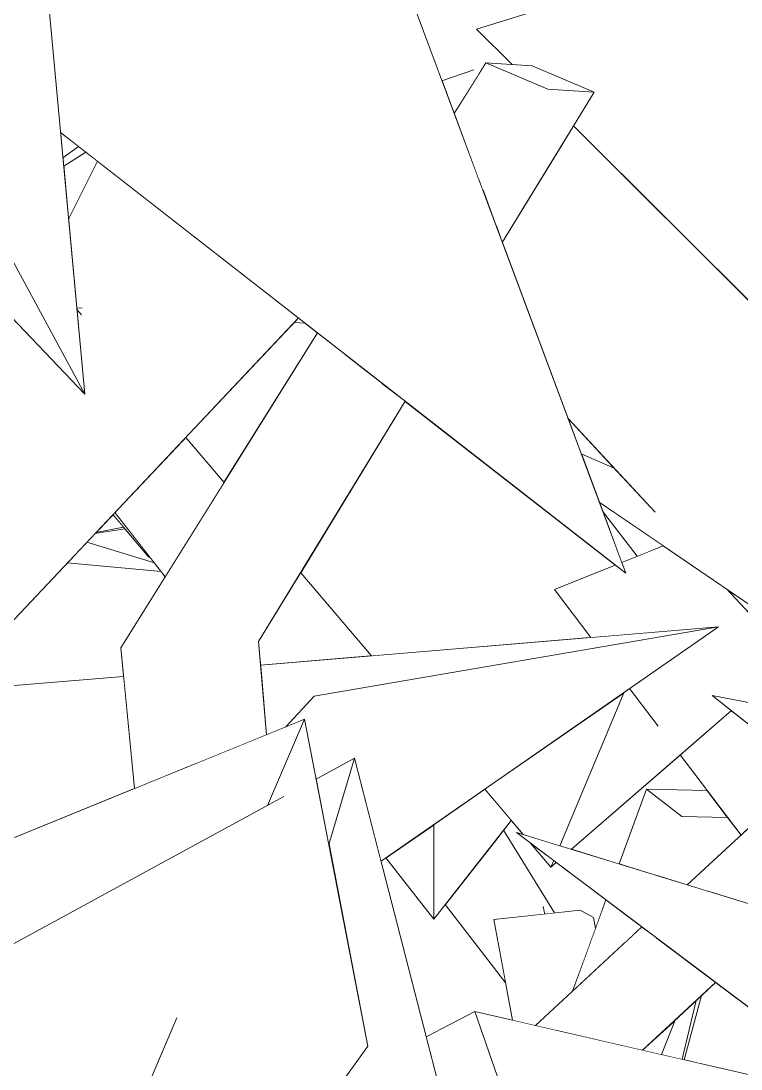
# Model space of a CAD drawing. Header units: millimetres. Extents: x -9413 to 8527, y -300 to 11224.
# Drawn here: x -5817.7 to -5577.4, y 5475.7 to 5825.3 of the extents above; entities that cross this region are included whole.
import ezdxf

# ---------------------------------------------------------------- set-up
doc = ezdxf.new("R2010")
doc.units = ezdxf.units.MM
doc.header["$MEASUREMENT"] = 0
doc.linetypes.add('Wipeout_Contour', pattern=[1000, 0, -1000])
doc.layers.add('Interior - Furniture', color=7, linetype='Continuous')
doc.layers.add('Interior - Furniture _Pen_No__4', color=7, linetype='Continuous', lineweight=20, true_color=0x029e21)

# ---------------------------------------------------------------- blocks, each defined once
blk = doc.blocks.new('Section Elem_40_6')
at = {"color": 254, "linetype": 'Wipeout_Contour', "lineweight": 0, "ltscale": 57863.060772}
blk.add_wipeout([(-5910.04, 5910.82), (-5863.83, 5825.38), (-5829.83, 5805.32), (-5843.13, 5787.11), (-5796.43, 5700.77), (-5816.06, 5913.42), (-5891.68, 5934.93)], dxfattribs=at).dxf.layer = 'Interior - Furniture'
at = {"color": 254, "linetype": 'Wipeout_Contour', "lineweight": 0, "ltscale": 32404.156525}
blk.add_wipeout([(-5662.54, 5811.31), (-5673.12, 5794.36), (-5664.94, 5772.45), (-5641.93, 5802.55)], dxfattribs=at).dxf.layer = 'Interior - Furniture'
at = {"color": 254, "linetype": 'Wipeout_Contour', "lineweight": 0, "ltscale": 32153.556285}
blk.add_wipeout([(-5761.43, 5616.52), (-5784.39, 5616.22), (-5779.85, 5569.28), (-5761.66, 5576.68)], dxfattribs=at).dxf.layer = 'Interior - Furniture'
at = {"color": 254, "linetype": 'Wipeout_Contour', "lineweight": 0, "ltscale": 31568.131909}
blk.add_wipeout([(-5618.09, 5544.12), (-5605.99, 5540.42), (-5597.12, 5559.95), (-5608.94, 5569.05)], dxfattribs=at).dxf.layer = 'Interior - Furniture'
at = {"color": 254, "linetype": 'Wipeout_Contour', "lineweight": 0, "ltscale": 47313.774674}
blk.add_wipeout([(-5631.14, 5528.71), (-5659.92, 5525.6), (-5653.63, 5492), (-5646, 5490.24), (-5633.66, 5501.67), (-5628.64, 5515.36)], dxfattribs=at).dxf.layer = 'Interior - Furniture'
at = {"color": 254, "linetype": 'Wipeout_Contour', "lineweight": 0, "ltscale": 39189.483176}
blk.add_wipeout([(-5592.41, 5498.54), (-5597.04, 5478.97), (-5596.38, 5478.81), (-5592.15, 5494.49), (-5590.62, 5500.2)], dxfattribs=at).dxf.layer = 'Interior - Furniture'
at = {"color": 254, "linetype": 'Wipeout_Contour', "lineweight": 0, "ltscale": 23525.385364}
blk.add_wipeout([(-5610.26, 5482.01), (-5603.97, 5480.56), (-5599.4, 5492.07)], dxfattribs=at).dxf.layer = 'Interior - Furniture'
at = {"color": 254, "linetype": 'Wipeout_Contour', "lineweight": 0, "ltscale": 24264.783603}
blk.add_wipeout([(-5664.94, 5772.45), (-5663.59, 5768.83), (-5641.93, 5802.55)], dxfattribs=at).dxf.layer = 'Interior - Furniture'
at = {"color": 254, "linetype": 'Wipeout_Contour', "lineweight": 0, "ltscale": 24574.007189}
blk.add_wipeout([(-5843.13, 5787.11), (-5858.62, 5765.92), (-5796.43, 5700.77)], dxfattribs=at).dxf.layer = 'Interior - Furniture'
at = {"color": 254, "linetype": 'Wipeout_Contour', "lineweight": 0, "ltscale": 24081.210403}
blk.add_wipeout([(-5761.43, 5616.52), (-5761.66, 5576.68), (-5758.87, 5577.82)], dxfattribs=at).dxf.layer = 'Interior - Furniture'
at = {"color": 254, "linetype": 'Wipeout_Contour', "lineweight": 0, "ltscale": 40311.153308}
blk.add_wipeout([(-5871.8, 5545.7), (-5874.56, 5530.73), (-5779.85, 5569.28), (-5783.46, 5606.65), (-5828.1, 5602.93)], dxfattribs=at).dxf.layer = 'Interior - Furniture'
at = {"color": 254, "linetype": 'Wipeout_Contour', "lineweight": 0, "ltscale": 23651.747162}
blk.add_wipeout([(-5597.12, 5559.95), (-5605.99, 5540.42), (-5605.38, 5540.23)], dxfattribs=at).dxf.layer = 'Interior - Furniture'
at = {"color": 254, "linetype": 'Wipeout_Contour', "lineweight": 0, "ltscale": 31542.604571}
blk.add_wipeout([(-5626.68, 5526.21), (-5631.14, 5528.71), (-5628.64, 5515.36), (-5626, 5522.56)], dxfattribs=at).dxf.layer = 'Interior - Furniture'
at = {"color": 254, "linetype": 'Wipeout_Contour', "lineweight": 0, "ltscale": 39180.595138}
blk.add_wipeout([(-5596.38, 5478.81), (-5591.3, 5477.64), (-5581.06, 5500.95), (-5585.89, 5504.58), (-5590.62, 5500.2)], dxfattribs=at).dxf.layer = 'Interior - Furniture'
at = {"color": 254, "linetype": 'Wipeout_Contour', "lineweight": 0, "ltscale": 32331.815194}
blk.add_wipeout([(-5641.93, 5802.55), (-5663.59, 5768.83), (-5659.09, 5756.79), (-5626.46, 5801.51)], dxfattribs=at).dxf.layer = 'Interior - Furniture'
at = {"color": 254, "linetype": 'Wipeout_Contour', "lineweight": 0, "ltscale": 32103.167038}
blk.add_wipeout([(-5738.4, 5618.28), (-5761.43, 5616.52), (-5758.87, 5577.82), (-5739.4, 5585.75)], dxfattribs=at).dxf.layer = 'Interior - Furniture'
at = {"color": 254, "linetype": 'Wipeout_Contour', "lineweight": 0, "ltscale": 39392.011804}
blk.add_wipeout([(-5605.38, 5540.23), (-5595.34, 5537.16), (-5577.42, 5553.75), (-5581.91, 5559.66), (-5597.12, 5559.95)], dxfattribs=at).dxf.layer = 'Interior - Furniture'
at = {"color": 254, "linetype": 'Wipeout_Contour', "lineweight": 0, "ltscale": 31511.936577}
blk.add_wipeout([(-5633.66, 5501.67), (-5616.3, 5517.75), (-5613.01, 5525), (-5622.49, 5532.13)], dxfattribs=at).dxf.layer = 'Interior - Furniture'
at = {"color": 254, "linetype": 'Wipeout_Contour', "lineweight": 0, "ltscale": 31273.777636}
blk.add_wipeout([(-5581.06, 5500.95), (-5591.3, 5477.64), (-5561.74, 5470.84), (-5558.73, 5484.14)], dxfattribs=at).dxf.layer = 'Interior - Furniture'
at = {"color": 254, "linetype": 'Wipeout_Contour', "lineweight": 0, "ltscale": 24220.993506}
blk.add_wipeout([(-5659.09, 5756.79), (-5657.08, 5751.4), (-5626.46, 5801.51)], dxfattribs=at).dxf.layer = 'Interior - Furniture'
at = {"color": 254, "linetype": 'Wipeout_Contour', "lineweight": 0, "ltscale": 24046.459224}
blk.add_wipeout([(-5738.4, 5618.28), (-5739.4, 5585.75), (-5735.82, 5587.2)], dxfattribs=at).dxf.layer = 'Interior - Furniture'
at = {"color": 254, "linetype": 'Wipeout_Contour', "lineweight": 0, "ltscale": 31561.271236}
blk.add_wipeout([(-5588.75, 5568.66), (-5608.94, 5569.05), (-5597.12, 5559.95), (-5581.91, 5559.66)], dxfattribs=at).dxf.layer = 'Interior - Furniture'
at = {"color": 254, "linetype": 'Wipeout_Contour', "lineweight": 0, "ltscale": 31497.623414}
blk.add_wipeout([(-5613.01, 5525), (-5616.3, 5517.75), (-5613.86, 5520.01), (-5612.07, 5524.29)], dxfattribs=at).dxf.layer = 'Interior - Furniture'
at = {"color": 254, "linetype": 'Wipeout_Contour', "lineweight": 0, "ltscale": 32391.318552}
blk.add_wipeout([(-5626.46, 5801.51), (-5647.07, 5810.27), (-5662.54, 5811.31), (-5641.93, 5802.55)], dxfattribs=at).dxf.layer = 'Interior - Furniture'
at = {"color": 254, "linetype": 'Wipeout_Contour', "lineweight": 0, "ltscale": 24229.971832}
blk.add_wipeout([(-5718.77, 5721.28), (-5784.39, 5616.22), (-5709.56, 5714.09)], dxfattribs=at).dxf.layer = 'Interior - Furniture'
at = {"color": 254, "linetype": 'Wipeout_Contour', "lineweight": 0, "ltscale": 47101.433495}
blk.add_wipeout([(-5588.84, 5535.16), (-5570.69, 5529.6), (-5557.55, 5530.82), (-5530.65, 5555.73), (-5533.05, 5557.64), (-5553.83, 5567.59)], dxfattribs=at).dxf.layer = 'Interior - Furniture'
at = {"color": 254, "linetype": 'Wipeout_Contour', "lineweight": 0, "ltscale": 23621.033528}
blk.add_wipeout([(-5613.86, 5520.01), (-5610.51, 5523.11), (-5612.07, 5524.29)], dxfattribs=at).dxf.layer = 'Interior - Furniture'
at = {"color": 254, "linetype": 'Wipeout_Contour', "lineweight": 0, "ltscale": 32254.927135}
blk.add_wipeout([(-5709.56, 5714.09), (-5784.39, 5616.22), (-5761.43, 5616.52), (-5702.36, 5708.48)], dxfattribs=at).dxf.layer = 'Interior - Furniture'
at = {"color": 254, "linetype": 'Wipeout_Contour', "lineweight": 0, "ltscale": 31471.730454}
blk.add_wipeout([(-5554.92, 5574.59), (-5595.34, 5537.16), (-5588.84, 5535.16), (-5553.83, 5567.59)], dxfattribs=at).dxf.layer = 'Interior - Furniture'
at = {"color": 254, "linetype": 'Wipeout_Contour', "lineweight": 0, "ltscale": 31422.447903}
blk.add_wipeout([(-5639.07, 5488.64), (-5610.26, 5482.01), (-5585.89, 5504.58), (-5605.73, 5519.52)], dxfattribs=at).dxf.layer = 'Interior - Furniture'
at = {"color": 254, "linetype": 'Wipeout_Contour', "lineweight": 0, "ltscale": 24177.632048}
blk.add_wipeout([(-5702.36, 5708.48), (-5761.43, 5616.52), (-5697.25, 5704.5)], dxfattribs=at).dxf.layer = 'Interior - Furniture'
at = {"color": 254, "linetype": 'Wipeout_Contour', "lineweight": 0, "ltscale": 31484.366468}
blk.add_wipeout([(-5646, 5490.24), (-5639.07, 5488.64), (-5605.73, 5519.52), (-5610.51, 5523.11)], dxfattribs=at).dxf.layer = 'Interior - Furniture'
at = {"color": 254, "linetype": 'Wipeout_Contour', "lineweight": 0, "ltscale": 32191.719889}
blk.add_wipeout([(-5697.25, 5704.5), (-5761.43, 5616.52), (-5738.4, 5618.28), (-5689.45, 5698.42)], dxfattribs=at).dxf.layer = 'Interior - Furniture'
at = {"color": 254, "linetype": 'Wipeout_Contour', "lineweight": 0, "ltscale": 31186.120187}
blk.add_wipeout([(-5531.96, 5463.98), (-5666.21, 5494.89), (-5631.26, 5393.85), (-5487.18, 5430.27)], dxfattribs=at).dxf.layer = 'Interior - Furniture'
at = {"color": 254, "linetype": 'Wipeout_Contour', "lineweight": 0, "ltscale": 55851.632245}
blk.add_wipeout([(-5719.92, 5600.12), (-5729.33, 5589.84), (-5723.09, 5592.38), (-5719.21, 5572.43), (-5706.42, 5579.39), (-5697.56, 5545.02), (-5584.99, 5623.19)], dxfattribs=at).dxf.layer = 'Interior - Furniture'
at = {"color": 254, "linetype": 'Wipeout_Contour', "lineweight": 0, "ltscale": 39965.769824}
blk.add_wipeout([(-5737.75, 5610.46), (-5735.82, 5587.2), (-5729.33, 5589.84), (-5719.92, 5600.12), (-5584.99, 5623.19)], dxfattribs=at).dxf.layer = 'Interior - Furniture'
at = {"color": 254, "linetype": 'Wipeout_Contour', "lineweight": 0, "ltscale": 87397.797425}
blk.add_wipeout([(-5619.4, 5643.8), (-5639.7, 5635.64), (-5627.53, 5619.64), (-5584.99, 5623.19), (-5614.59, 5602.63), (-5605.04, 5590.07), (-5573.76, 5626.68), (-5582.27, 5635.84), (-5603.38, 5650.24), (-5617.23, 5644.67), (-5615.88, 5641.06)], dxfattribs=at).dxf.layer = 'Interior - Furniture'
at = {"color": 254, "linetype": 'Wipeout_Contour', "lineweight": 0, "ltscale": 142884.441896}
blk.add_wipeout([(-5802.79, 5406.08), (-5771.84, 5432.42), (-5776.8, 5437.74), (-5758.19, 5447.35), (-5776.54, 5460.31), (-5763.89, 5453.35), (-5757.28, 5447.83), (-5748.23, 5452.5), (-5721.32, 5475.4), (-5722.04, 5474.37), (-5745.28, 5454.03), (-5735.81, 5458.92), (-5736.8, 5435.07), (-5701.92, 5483.35), (-5723.09, 5592.38), (-5735.39, 5563.62), (-5729.95, 5566.58), (-5765.79, 5492.57)], dxfattribs=at).dxf.layer = 'Interior - Furniture'
at = {"color": 254, "linetype": 'Wipeout_Contour', "lineweight": 0, "ltscale": 32574.684541}
blk.add_wipeout([(-5811.79, 5867.15), (-5804.49, 5788.11), (-5615.88, 5641.06), (-5692.2, 5845.46)], dxfattribs=at).dxf.layer = 'Interior - Furniture'
at = {"color": 254, "linetype": 'Wipeout_Contour', "lineweight": 0, "ltscale": 96107.967634}
blk.add_wipeout([(-5908.3, 5497.9), (-5961.54, 5428.19), (-5955.7, 5417.24), (-5830.62, 5464.61), (-5807.94, 5401.53), (-5802.79, 5406.08), (-5765.79, 5492.57), (-5839.83, 5506.78), (-5735.39, 5563.62), (-5723.09, 5592.38), (-5878.06, 5529.3), (-5869.62, 5463.4)], dxfattribs=at).dxf.layer = 'Interior - Furniture'
at = {"layer": 'Interior - Furniture _Pen_No__4', "linetype": 'Continuous'}
blk.add_line((-5729.33, 5589.84), (-5719.92, 5600.12), dxfattribs=at)
at = {"color": 254, "linetype": 'Wipeout_Contour', "lineweight": 0, "ltscale": 32457.631077}
blk.add_wipeout([(-5666.64, 5808.97), (-5677.22, 5805.32), (-5673.12, 5794.36), (-5664.91, 5807.51)], dxfattribs=at).dxf.layer = 'Interior - Furniture'
at = {"color": 254, "linetype": 'Wipeout_Contour', "lineweight": 0, "ltscale": 95725.575428}
blk.add_wipeout([(-5657.08, 5751.4), (-5635.18, 5692.76), (-5606.04, 5661.41), (-5561.26, 5635.72), (-5555.48, 5648.07), (-5570.25, 5663.57), (-5554.61, 5669.86), (-5570.2, 5688.81), (-5553.45, 5698.16), (-5557.31, 5714.58), (-5572.4, 5729.61), (-5637.1, 5784.1)], dxfattribs=at).dxf.layer = 'Interior - Furniture'
at = {"color": 254, "linetype": 'Wipeout_Contour', "lineweight": 0, "ltscale": 113988.569824}
blk.add_wipeout([(-5866.87, 5629.21), (-5828.67, 5616.55), (-5725.1, 5726.21), (-5792.13, 5778.47), (-5801.82, 5759.13), (-5799.09, 5729.56), (-5797.31, 5729.44), (-5797.53, 5727.29), (-5799.04, 5729.07), (-5796.43, 5700.77), (-5819.13, 5724.55), (-5848.51, 5665.88), (-5843.51, 5652.17), (-5851.77, 5659.37)], dxfattribs=at).dxf.layer = 'Interior - Furniture'
at = {"color": 254, "linetype": 'Wipeout_Contour', "lineweight": 0, "ltscale": 173042.203186}
blk.add_wipeout([(-5776.8, 5437.74), (-5657.67, 5309.86), (-5681.93, 5381.04), (-5668.96, 5384.32), (-5669.36, 5384.6), (-5668.95, 5384.32), (-5631.26, 5393.85), (-5666.21, 5494.89), (-5682.48, 5486.48), (-5670.96, 5441.79), (-5685.52, 5418.61), (-5670.73, 5401.22), (-5694.44, 5372.29), (-5697.45, 5399.6), (-5698.8, 5397.45), (-5708.15, 5473.22), (-5709.89, 5472.32), (-5736.8, 5435.07), (-5735.81, 5458.92), (-5745.28, 5454.03), (-5748.96, 5450.8), (-5745.78, 5453.77)], dxfattribs=at).dxf.layer = 'Interior - Furniture'
at = {"color": 254, "linetype": 'Wipeout_Contour', "lineweight": 0, "ltscale": 136101.967968}
blk.add_wipeout([(-5566.28, 5853.48), (-5665.64, 5822.51), (-5653.81, 5810.72), (-5647.07, 5810.27), (-5626.46, 5801.51), (-5633.31, 5790.3), (-5485.23, 5642.77), (-5476.72, 5663.04), (-5488, 5690.1), (-5539.21, 5722.07), (-5510.95, 5721.39), (-5531.2, 5739.64), (-5505.83, 5732.87), (-5516.17, 5757.68), (-5537.35, 5785.46), (-5530.88, 5792.97), (-5550.43, 5839.87)], dxfattribs=at).dxf.layer = 'Interior - Furniture'
at = {"color": 254, "linetype": 'Wipeout_Contour', "lineweight": 0, "ltscale": 32732.027518}
blk.add_wipeout([(-5796.09, 5781.56), (-5803.45, 5776.85), (-5801.82, 5759.13), (-5792.13, 5778.47)], dxfattribs=at).dxf.layer = 'Interior - Furniture'
at = {"color": 254, "linetype": 'Wipeout_Contour', "lineweight": 0, "ltscale": 32604.547362}
blk.add_wipeout([(-5799.09, 5729.56), (-5799.04, 5729.07), (-5797.53, 5727.29), (-5797.31, 5729.44)], dxfattribs=at).dxf.layer = 'Interior - Furniture'
at = {"color": 254, "linetype": 'Wipeout_Contour', "lineweight": 0, "ltscale": 24288.683578}
blk.add_wipeout([(-5725.1, 5726.21), (-5726.53, 5724.7), (-5722.85, 5724.46)], dxfattribs=at).dxf.layer = 'Interior - Furniture'
at = {"color": 254, "linetype": 'Wipeout_Contour', "lineweight": 0, "ltscale": 32335.867016}
blk.add_wipeout([(-5786.37, 5661.34), (-5769.57, 5639.93), (-5749.95, 5671.35), (-5762.73, 5686.37)], dxfattribs=at).dxf.layer = 'Interior - Furniture'
at = {"color": 254, "linetype": 'Wipeout_Contour', "lineweight": 0, "ltscale": 32092.443621}
blk.add_wipeout([(-5724.36, 5641.26), (-5738.4, 5618.28), (-5737.75, 5610.46), (-5700.78, 5613.54)], dxfattribs=at).dxf.layer = 'Interior - Furniture'
at = {"color": 254, "linetype": 'Wipeout_Contour', "lineweight": 0, "ltscale": 23758.050166}
blk.add_wipeout([(-5582.27, 5635.84), (-5568.26, 5620.77), (-5566.3, 5624.95)], dxfattribs=at).dxf.layer = 'Interior - Furniture'
at = {"color": 254, "linetype": 'Wipeout_Contour', "lineweight": 0, "ltscale": 55382.852021}
blk.add_wipeout([(-5714.97, 5550.56), (-5701.92, 5483.35), (-5709.89, 5472.32), (-5708.15, 5473.22), (-5698.8, 5397.45), (-5670.96, 5441.79), (-5706.42, 5579.39)], dxfattribs=at).dxf.layer = 'Interior - Furniture'
at = {"color": 254, "linetype": 'Wipeout_Contour', "lineweight": 0, "ltscale": 23978.539262}
blk.add_wipeout([(-5839.83, 5506.78), (-5765.79, 5492.57), (-5729.95, 5566.58)], dxfattribs=at).dxf.layer = 'Interior - Furniture'
at = {"color": 254, "linetype": 'Wipeout_Contour', "lineweight": 0, "ltscale": 46674.906669}
blk.add_wipeout([(-5652.36, 5554.63), (-5487.18, 5430.27), (-5478.16, 5432.54), (-5502.15, 5441.78), (-5483.66, 5444), (-5570.69, 5529.6)], dxfattribs=at).dxf.layer = 'Interior - Furniture'
at = {"layer": 'Interior - Furniture _Pen_No__4', "linetype": 'Continuous'}
for p, q in [((-5641.93, 5802.55), (-5626.46, 5801.51)), ((-5858.62, 5765.92), (-5796.43, 5700.77)), ((-5799.09, 5729.56), (-5797.3, 5729.44)), ((-5797.52, 5727.28), (-5799.04, 5729.07)), ((-5735.82, 5587.2), (-5738.4, 5618.28)), ((-5878.06, 5529.3), (-5723.09, 5592.38)), ((-5723.09, 5592.38), (-5735.39, 5563.62)), ((-5840.09, 5506.64), (-5729.94, 5566.59)), ((-5682.48, 5486.48), (-5666.21, 5494.89)), ((-5666.21, 5494.89), (-5631.26, 5393.85)), ((-5765.71, 5492.75), (-5802.79, 5406.08)), ((-5736.81, 5435.06), (-5701.92, 5483.35))]:
    blk.add_line(p, q, dxfattribs=at)
at = {"color": 254, "linetype": 'Wipeout_Contour', "lineweight": 0, "ltscale": 146117.41565}
blk.add_wipeout([(-5707.01, 5848.15), (-5698.46, 5846.59), (-5640.87, 5883.59), (-5610.3, 5900.43), (-5695.33, 5846.03), (-5692.2, 5845.46), (-5677.22, 5805.32), (-5666.64, 5808.97), (-5664.91, 5807.51), (-5662.54, 5811.31), (-5653.81, 5810.72), (-5665.64, 5822.51), (-5566.28, 5853.48), (-5550.43, 5839.87), (-5539.17, 5853.79), (-5536.01, 5853.35), (-5533.15, 5885.06), (-5597.06, 5924.19)], dxfattribs=at).dxf.layer = 'Interior - Furniture'
at = {"color": 254, "linetype": 'Wipeout_Contour', "lineweight": 0, "ltscale": 24147.636817}
blk.add_wipeout([(-5633.31, 5790.3), (-5637.1, 5784.1), (-5572.4, 5729.61)], dxfattribs=at).dxf.layer = 'Interior - Furniture'
at = {"color": 254, "linetype": 'Wipeout_Contour', "lineweight": 0, "ltscale": 32755.366231}
blk.add_wipeout([(-5803.71, 5779.61), (-5803.45, 5776.85), (-5796.09, 5781.56), (-5798.46, 5783.41)], dxfattribs=at).dxf.layer = 'Interior - Furniture'
at = {"color": 254, "linetype": 'Wipeout_Contour', "lineweight": 0, "ltscale": 40454.11371}
blk.add_wipeout([(-5726.53, 5724.7), (-5762.73, 5686.37), (-5749.95, 5671.35), (-5718.77, 5721.28), (-5722.85, 5724.46)], dxfattribs=at).dxf.layer = 'Interior - Furniture'
at = {"color": 254, "linetype": 'Wipeout_Contour', "lineweight": 0, "ltscale": 32345.115391}
blk.add_wipeout([(-5787.02, 5660.66), (-5775, 5646.42), (-5775.61, 5647.63), (-5786.37, 5661.34)], dxfattribs=at).dxf.layer = 'Interior - Furniture'
at = {"color": 254, "linetype": 'Wipeout_Contour', "lineweight": 0, "ltscale": 63031.741611}
blk.add_wipeout([(-5580.62, 5595.29), (-5597.73, 5580.46), (-5577.42, 5553.75), (-5562.48, 5567.59), (-5568.27, 5568.58), (-5559.41, 5570.43), (-5554.92, 5574.59), (-5553.78, 5574.04)], dxfattribs=at).dxf.layer = 'Interior - Furniture'
at = {"color": 254, "linetype": 'Wipeout_Contour', "lineweight": 0, "ltscale": 23932.694579}
blk.add_wipeout([(-5719.21, 5572.43), (-5714.97, 5550.56), (-5706.42, 5579.39)], dxfattribs=at).dxf.layer = 'Interior - Furniture'
at = {"color": 254, "linetype": 'Wipeout_Contour', "lineweight": 0, "ltscale": 23821.237362}
blk.add_wipeout([(-5679.95, 5557.25), (-5695.99, 5546.11), (-5679.96, 5525.67)], dxfattribs=at).dxf.layer = 'Interior - Furniture'
at = {"color": 254, "linetype": 'Wipeout_Contour', "lineweight": 0, "ltscale": 31356.599242}
blk.add_wipeout([(-5599.4, 5492.07), (-5603.97, 5480.56), (-5597.04, 5478.97), (-5592.41, 5498.54)], dxfattribs=at).dxf.layer = 'Interior - Furniture'
at = {"layer": 'Interior - Furniture _Pen_No__4', "linetype": 'Continuous'}
for p, q in [((-5665.64, 5822.51), (-5566.27, 5853.49)), ((-5653.81, 5810.72), (-5665.64, 5822.51)), ((-5673.12, 5794.36), (-5662.54, 5811.31)), ((-5647.07, 5810.27), (-5662.54, 5811.31)), ((-5662.54, 5811.31), (-5641.93, 5802.55)), ((-5626.46, 5801.51), (-5647.07, 5810.27)), ((-5677.22, 5805.32), (-5666.62, 5808.97)), ((-5657.08, 5751.4), (-5626.46, 5801.51)), ((-5726.53, 5724.7), (-5722.85, 5724.46)), ((-5749.95, 5671.35), (-5762.73, 5686.37)), ((-5701.92, 5483.35), (-5723.09, 5592.38)), ((-5719.21, 5572.43), (-5706.42, 5579.39)), ((-5706.42, 5579.39), (-5714.97, 5550.56)), ((-5610.26, 5482.01), (-5585.89, 5504.58)), ((-5597.04, 5478.97), (-5592.41, 5498.54)), ((-5596.38, 5478.81), (-5590.62, 5500.2)), ((-5531.96, 5463.98), (-5666.21, 5494.89)), ((-5603.97, 5480.56), (-5599.4, 5492.07))]:
    blk.add_line(p, q, dxfattribs=at)
at = {"color": 254, "linetype": 'Wipeout_Contour', "lineweight": 0, "ltscale": 24577.203733}
blk.add_wipeout([(-5804.49, 5788.11), (-5803.71, 5779.61), (-5798.46, 5783.41)], dxfattribs=at).dxf.layer = 'Interior - Furniture'
at = {"color": 254, "linetype": 'Wipeout_Contour', "lineweight": 0, "ltscale": 32368.81551}
blk.add_wipeout([(-5793.02, 5654.3), (-5782.98, 5655.88), (-5783.47, 5656.45), (-5792.68, 5654.66)], dxfattribs=at).dxf.layer = 'Interior - Furniture'
at = {"color": 254, "linetype": 'Wipeout_Contour', "lineweight": 0, "ltscale": 24231.413737}
blk.add_wipeout([(-5774.86, 5646.68), (-5775.61, 5647.63), (-5775, 5646.42)], dxfattribs=at).dxf.layer = 'Interior - Furniture'
at = {"color": 254, "linetype": 'Wipeout_Contour', "lineweight": 0, "ltscale": 31742.195734}
blk.add_wipeout([(-5679.96, 5525.67), (-5654.09, 5558.65), (-5662.95, 5569.06), (-5679.95, 5557.25)], dxfattribs=at).dxf.layer = 'Interior - Furniture'
at = {"layer": 'Interior - Furniture _Pen_No__4', "linetype": 'Continuous'}
for p, q in [((-5796.43, 5700.77), (-5816.06, 5913.42)), ((-5796.43, 5700.77), (-5843.13, 5787.11)), ((-5798.46, 5783.41), (-5803.71, 5779.61)), ((-5803.45, 5776.85), (-5796.09, 5781.56)), ((-5792.13, 5778.47), (-5801.82, 5759.13)), ((-5679.95, 5557.25), (-5679.96, 5525.67)), ((-5679.96, 5525.67), (-5695.99, 5546.11))]:
    blk.add_line(p, q, dxfattribs=at)
at = {"color": 254, "linetype": 'Wipeout_Contour', "lineweight": 0, "ltscale": 48506.810354}
blk.add_wipeout([(-5793.02, 5654.3), (-5795.77, 5651.39), (-5773.18, 5644.53), (-5774.86, 5646.68), (-5775, 5646.42), (-5782.98, 5655.88)], dxfattribs=at).dxf.layer = 'Interior - Furniture'
at = {"color": 254, "linetype": 'Wipeout_Contour', "lineweight": 0, "ltscale": 47455.898132}
blk.add_wipeout([(-5658.29, 5553.3), (-5676.1, 5530.58), (-5655.95, 5504.37), (-5659.92, 5525.6), (-5642.89, 5527.43), (-5643.43, 5529.87)], dxfattribs=at).dxf.layer = 'Interior - Furniture'
at = {"layer": 'Interior - Furniture _Pen_No__4', "linetype": 'Continuous'}
blk.add_line((-5670.96, 5441.79), (-5706.42, 5579.39), dxfattribs=at)
at = {"color": 254, "linetype": 'Wipeout_Contour', "lineweight": 0, "ltscale": 24279.984537}
blk.add_wipeout([(-5787.02, 5660.66), (-5792.68, 5654.66), (-5783.47, 5656.45)], dxfattribs=at).dxf.layer = 'Interior - Furniture'
at = {"color": 254, "linetype": 'Wipeout_Contour', "lineweight": 0, "ltscale": 40404.586275}
blk.add_wipeout([(-5795.77, 5651.39), (-5802.27, 5644.51), (-5770.94, 5641.62), (-5770.92, 5641.65), (-5773.18, 5644.53)], dxfattribs=at).dxf.layer = 'Interior - Furniture'
at = {"color": 254, "linetype": 'Wipeout_Contour', "lineweight": 0, "ltscale": 23698.223871}
blk.add_wipeout([(-5642, 5527.53), (-5643.43, 5529.87), (-5642.89, 5527.43)], dxfattribs=at).dxf.layer = 'Interior - Furniture'
at = {"layer": 'Interior - Furniture _Pen_No__4', "linetype": 'Continuous'}
for p, q in [((-5775, 5646.42), (-5787.02, 5660.66)), ((-5782.98, 5655.88), (-5793.02, 5654.3)), ((-5783.47, 5656.45), (-5792.68, 5654.66)), ((-5775.61, 5647.63), (-5775, 5646.42)), ((-5775, 5646.42), (-5774.86, 5646.68))]:
    blk.add_line(p, q, dxfattribs=at)
at = {"color": 254, "linetype": 'Wipeout_Contour', "lineweight": 0, "ltscale": 24210.912531}
blk.add_wipeout([(-5770.94, 5641.62), (-5770.9, 5641.62), (-5770.92, 5641.65)], dxfattribs=at).dxf.layer = 'Interior - Furniture'
at = {"color": 254, "linetype": 'Wipeout_Contour', "lineweight": 0, "ltscale": 39552.954162}
blk.add_wipeout([(-5656.65, 5555.39), (-5658.29, 5553.3), (-5643.43, 5529.87), (-5642, 5527.53), (-5639.62, 5527.79)], dxfattribs=at).dxf.layer = 'Interior - Furniture'
at = {"color": 254, "linetype": 'Wipeout_Contour', "lineweight": 0, "ltscale": 64615.748981}
blk.add_wipeout([(-5828.67, 5616.55), (-5819.92, 5613.65), (-5828.1, 5602.93), (-5783.46, 5606.65), (-5784.39, 5616.22), (-5769.57, 5639.93), (-5770.9, 5641.62), (-5802.27, 5644.51)], dxfattribs=at).dxf.layer = 'Interior - Furniture'
at = {"color": 254, "linetype": 'Wipeout_Contour', "lineweight": 0, "ltscale": 94887.14482}
blk.add_wipeout([(-5654.09, 5558.65), (-5656.65, 5555.39), (-5639.62, 5527.79), (-5631.14, 5528.71), (-5626.68, 5526.21), (-5626, 5522.56), (-5622.49, 5532.13), (-5639.07, 5544.62), (-5640.85, 5543.08), (-5647.66, 5551.08), (-5652.36, 5554.63), (-5650.08, 5553.93)], dxfattribs=at).dxf.layer = 'Interior - Furniture'
at = {"layer": 'Interior - Furniture _Pen_No__4', "linetype": 'Continuous'}
for p, q in [((-5769.57, 5639.93), (-5786.37, 5661.34)), ((-5795.77, 5651.39), (-5773.18, 5644.53)), ((-5802.27, 5644.51), (-5770.9, 5641.62)), ((-5779.85, 5569.28), (-5784.39, 5616.22)), ((-5828.1, 5602.93), (-5783.46, 5606.65)), ((-5655.95, 5504.37), (-5676.1, 5530.58)), ((-5643.43, 5529.88), (-5642.89, 5527.43)), ((-5633.66, 5501.67), (-5622.49, 5532.13)), ((-5659.92, 5525.6), (-5631.14, 5528.71)), ((-5631.14, 5528.71), (-5626.68, 5526.21)), ((-5653.63, 5492), (-5659.92, 5525.6)), ((-5646, 5490.24), (-5610.51, 5523.11)), ((-5626, 5522.56), (-5626.68, 5526.21))]:
    blk.add_line(p, q, dxfattribs=at)
at = {"color": 254, "linetype": 'Wipeout_Contour', "lineweight": 0, "ltscale": 39498.758721}
blk.add_wipeout([(-5597.73, 5580.46), (-5634.01, 5549), (-5618.09, 5544.12), (-5608.94, 5569.05), (-5588.75, 5568.66)], dxfattribs=at).dxf.layer = 'Interior - Furniture'
at = {"color": 254, "linetype": 'Wipeout_Contour', "lineweight": 0, "ltscale": 23726.438863}
blk.add_wipeout([(-5639.93, 5545.27), (-5640.85, 5543.08), (-5639.07, 5544.62)], dxfattribs=at).dxf.layer = 'Interior - Furniture'
at = {"color": 254, "linetype": 'Wipeout_Contour', "lineweight": 0, "ltscale": 110576.849715}
blk.add_wipeout([(-5619.57, 5675.96), (-5630.76, 5680.91), (-5624.75, 5664.82), (-5470.36, 5559.51), (-5497.8, 5590.27), (-5502.05, 5593.49), (-5500.71, 5593.53), (-5505.06, 5598.4), (-5505.24, 5598.16), (-5535.25, 5620.79), (-5544.85, 5626.3), (-5549.79, 5622.01), (-5561.26, 5635.72), (-5606.04, 5661.41)], dxfattribs=at).dxf.layer = 'Interior - Furniture'
at = {"color": 254, "linetype": 'Wipeout_Contour', "lineweight": 0, "ltscale": 23995.7563}
blk.add_wipeout([(-5619.57, 5675.96), (-5635.18, 5692.76), (-5630.76, 5680.91)], dxfattribs=at).dxf.layer = 'Interior - Furniture'
at = {"color": 254, "linetype": 'Wipeout_Contour', "lineweight": 0, "ltscale": 31881.547829}
blk.add_wipeout([(-5624.75, 5664.82), (-5623.6, 5661.74), (-5612.09, 5646.74), (-5603.38, 5650.24)], dxfattribs=at).dxf.layer = 'Interior - Furniture'
at = {"color": 254, "linetype": 'Wipeout_Contour', "lineweight": 0, "ltscale": 31388.577065}
blk.add_wipeout([(-5545.66, 5592.21), (-5587, 5600.34), (-5505.31, 5535.67), (-5486.12, 5537.45)], dxfattribs=at).dxf.layer = 'Interior - Furniture'
at = {"color": 254, "linetype": 'Wipeout_Contour', "lineweight": 0, "ltscale": 94961.967701}
blk.add_wipeout([(-5637.87, 5550.19), (-5634.01, 5549), (-5580.62, 5595.29), (-5587, 5600.34), (-5577.05, 5598.38), (-5555.17, 5617.35), (-5566.3, 5624.95), (-5568.26, 5620.77), (-5573.76, 5626.68), (-5605.04, 5590.07), (-5614.59, 5602.63), (-5616.42, 5601.36)], dxfattribs=at).dxf.layer = 'Interior - Furniture'
at = {"layer": 'Interior - Furniture _Pen_No__4', "linetype": 'Continuous'}
for p, q in [((-5568.25, 5620.76), (-5582.27, 5635.84)), ((-5605.03, 5590.06), (-5614.59, 5602.63)), ((-5505.31, 5535.67), (-5587, 5600.34)), ((-5587, 5600.34), (-5545.66, 5592.21)), ((-5577.42, 5553.75), (-5597.73, 5580.46)), ((-5595.34, 5537.16), (-5554.92, 5574.59)), ((-5608.94, 5569.05), (-5597.12, 5559.95)), ((-5588.75, 5568.66), (-5608.94, 5569.05)), ((-5597.12, 5559.95), (-5581.91, 5559.66))]:
    blk.add_line(p, q, dxfattribs=at)
at = {"color": 254, "linetype": 'Wipeout_Contour', "lineweight": 0, "ltscale": 47979.665533}
blk.add_wipeout([(-5724.36, 5641.26), (-5700.78, 5613.54), (-5627.53, 5619.64), (-5639.7, 5635.64), (-5619.4, 5643.8), (-5689.45, 5698.42)], dxfattribs=at).dxf.layer = 'Interior - Furniture'
at = {"color": 254, "linetype": 'Wipeout_Contour', "lineweight": 0, "ltscale": 31708.270647}
blk.add_wipeout([(-5616.42, 5601.36), (-5662.95, 5569.06), (-5650.08, 5553.93), (-5637.87, 5550.19)], dxfattribs=at).dxf.layer = 'Interior - Furniture'
at = {"layer": 'Interior - Furniture _Pen_No__4', "linetype": 'Continuous'}
for p, q in [((-5828.67, 5616.55), (-5725.1, 5726.21)), ((-5784.39, 5616.22), (-5718.77, 5721.28)), ((-5738.4, 5618.28), (-5689.45, 5698.42)), ((-5630.76, 5680.91), (-5619.57, 5675.96)), ((-5700.78, 5613.54), (-5724.36, 5641.26)), ((-5627.53, 5619.64), (-5639.7, 5635.64)), ((-5737.75, 5610.46), (-5584.99, 5623.19)), ((-5719.92, 5600.12), (-5584.99, 5623.19)), ((-5616.42, 5601.36), (-5637.87, 5550.19)), ((-5634.01, 5549), (-5580.62, 5595.29)), ((-5650.08, 5553.93), (-5662.95, 5569.06)), ((-5618.09, 5544.12), (-5608.94, 5569.05)), ((-5679.96, 5525.67), (-5654.09, 5558.65))]:
    blk.add_line(p, q, dxfattribs=at)
at = {"color": 254, "linetype": 'Wipeout_Contour', "lineweight": 0, "ltscale": 23904.376622}
blk.add_wipeout([(-5612.09, 5646.74), (-5623.6, 5661.74), (-5617.23, 5644.67)], dxfattribs=at).dxf.layer = 'Interior - Furniture'
at = {"color": 254, "linetype": 'Wipeout_Contour', "lineweight": 0, "ltscale": 23737.056137}
blk.add_wipeout([(-5639.93, 5545.27), (-5647.66, 5551.08), (-5640.85, 5543.08)], dxfattribs=at).dxf.layer = 'Interior - Furniture'
at = {"layer": 'Interior - Furniture _Pen_No__4', "linetype": 'Continuous'}
for p, q in [((-5615.88, 5641.06), (-5692.2, 5845.46)), ((-5485.23, 5642.77), (-5633.31, 5790.3)), ((-5804.49, 5788.11), (-5615.88, 5641.06)), ((-5606.03, 5661.4), (-5635.18, 5692.76)), ((-5470.36, 5559.51), (-5624.75, 5664.82)), ((-5612.09, 5646.74), (-5623.6, 5661.74)), ((-5617.23, 5644.67), (-5603.38, 5650.24)), ((-5639.7, 5635.64), (-5619.4, 5643.8)), ((-5584.99, 5623.19), (-5697.56, 5545.02)), ((-5656.65, 5555.39), (-5639.62, 5527.79)), ((-5487.18, 5430.27), (-5652.36, 5554.63)), ((-5652.36, 5554.63), (-5570.69, 5529.6)), ((-5640.85, 5543.08), (-5647.66, 5551.08)), ((-5639.93, 5545.27), (-5640.85, 5543.08)), ((-5640.85, 5543.08), (-5639.07, 5544.62))]:
    blk.add_line(p, q, dxfattribs=at)

msp = doc.modelspace()

# ---------------------------------------------------------------- block references
at = {"layer": 'Interior - Furniture'}
msp.add_blockref('Section Elem_40_6', (0, 0), dxfattribs=at)

doc.saveas('drawing.dxf')
